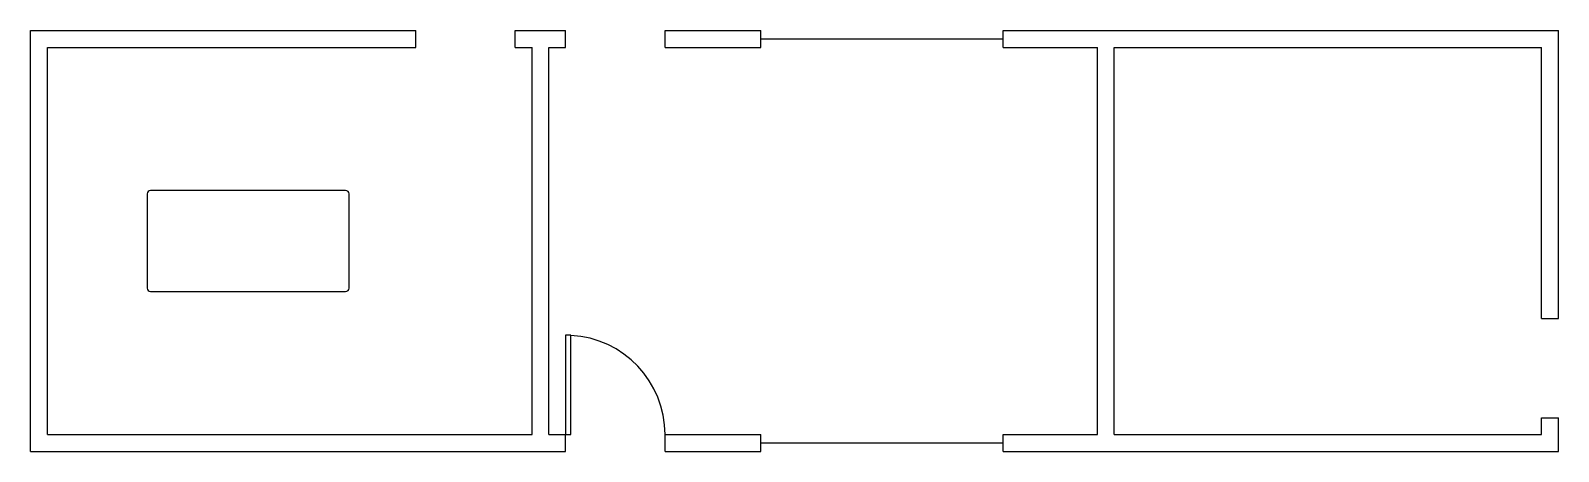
# Model space of a CAD drawing. Header units: centimetres. Extents: x 222 to 1375, y 280 to 598.
import ezdxf

# ---------------------------------------------------------------- set-up
doc = ezdxf.new("R2010")
doc.units = ezdxf.units.CM
for name, color, linetype in [('Furniture', 2, 'Continuous'), ('Glass', 6, 'Continuous'), ('Walls', 1, 'Continuous')]:
    doc.layers.add(name, color=color, linetype=linetype)

# ---------------------------------------------------------------- blocks, each defined once
blk = doc.blocks.new('Desk')
blk.add_lwpolyline([(-76.2, 2.54, 0.4142136), (-73.66, 0), (73.66, 0, 0.4142136), (76.2, 2.54), (76.2, 73.66, 0.4142136), (73.66, 76.2), (-73.66, 76.2, 0.4142136), (-76.2, 73.66)], format="xyb", close=True)
blk = doc.blocks.new('Door')
at = {"layer": 'Furniture'}
blk.add_lwpolyline([(0, 0), (4, 0), (4, 75), (0, 75)], close=True, dxfattribs=at)
blk.add_arc((0, 0), 75, 0, 86.9471, dxfattribs=at)

msp = doc.modelspace()

# ---------------------------------------------------------------- linework, layer by layer
at = {"layer": 'Glass'}
for p, q in [((773.5, 591.6), (956.4, 591.6)), ((773.5, 286.8), (956.4, 286.8))]:
    msp.add_line(p, q, dxfattribs=at)
at = {"layer": 'Walls'}
for p, q in [((222.3, 280.4), (222.3, 597.9)), ((222.3, 597.9), (513.1, 597.9)), ((513.1, 585.2), (513.1, 597.9)), ((588.1, 585.2), (588.1, 597.9)), ((588.1, 597.9), (626.2, 597.9)), ((626.2, 585.2), (626.2, 597.9)), ((701.2, 585.2), (701.2, 597.9)), ((701.2, 597.9), (773.5, 597.9)), ((773.5, 585.2), (773.5, 597.9)), ((956.4, 585.2), (956.4, 597.9)), ((956.4, 597.9), (1375.5, 597.9)), ((1375.5, 380.8), (1375.5, 597.9)), ((235, 293.1), (235, 585.2)), ((235, 585.2), (513.1, 585.2)), ((588.1, 585.2), (600.8, 585.2)), ((600.8, 293.1), (600.8, 585.2)), ((613.5, 293.1), (613.5, 585.2)), ((613.5, 585.2), (626.2, 585.2)), ((701.2, 585.2), (773.5, 585.2)), ((956.4, 585.2), (1027.5, 585.2)), ((1027.5, 293.1), (1027.5, 585.2)), ((1040.2, 293.1), (1040.2, 585.2)), ((1040.2, 585.2), (1362.8, 585.2)), ((1362.8, 380.8), (1362.8, 585.2)), ((1362.8, 380.8), (1375.5, 380.8)), ((1362.8, 293.1), (1362.8, 305.8)), ((1362.8, 305.8), (1375.5, 305.8)), ((1375.5, 280.4), (1375.5, 305.8)), ((235, 293.1), (600.8, 293.1)), ((613.5, 293.1), (626.2, 293.1)), ((626.2, 280.4), (626.2, 293.1)), ((701.2, 280.4), (701.2, 293.1)), ((701.2, 293.1), (773.5, 293.1)), ((773.5, 280.4), (773.5, 293.1)), ((956.4, 280.4), (956.4, 293.1)), ((956.4, 293.1), (1027.5, 293.1)), ((1040.2, 293.1), (1362.8, 293.1)), ((222.3, 280.4), (626.2, 280.4)), ((701.2, 280.4), (773.5, 280.4)), ((956.4, 280.4), (1375.5, 280.4))]:
    msp.add_line(p, q, dxfattribs=at)

# ---------------------------------------------------------------- block references
at = {"layer": 'Furniture'}
for name, p in [('Desk', (386.5, 401.1)), ('Door', (626.2, 293.1))]:
    msp.add_blockref(name, p, dxfattribs=at)

doc.saveas('drawing.dxf')
